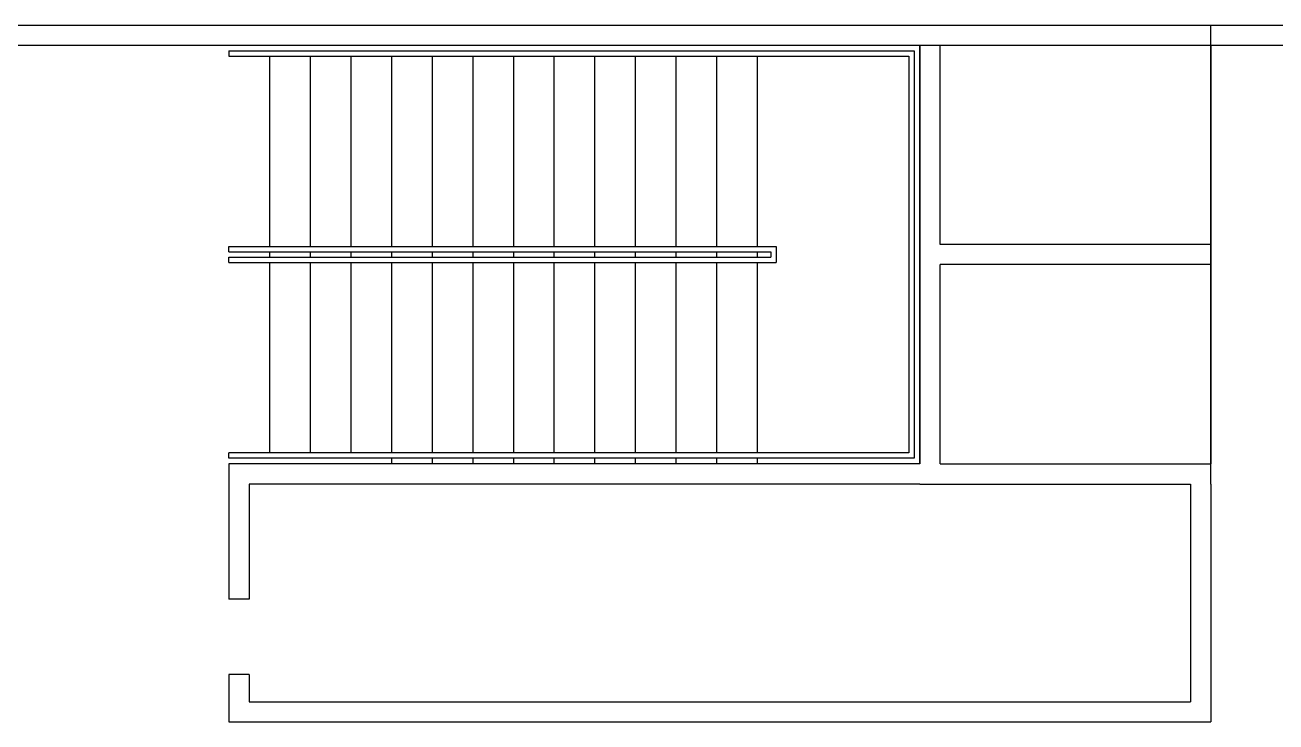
# Model space of a CAD drawing. Header units: inches. Extents: x -55 to 844, y -103 to 167.
# Drawn here: x 810.54 to 819.77, y 57.9 to 63.05 of the extents above; entities that cross this region are included whole.
import ezdxf

# ---------------------------------------------------------------- set-up
doc = ezdxf.new("R2010")
doc.units = ezdxf.units.IN
doc.header["$MEASUREMENT"] = 0
doc.layers.add('VISTA', color=3, linetype='Continuous')

msp = doc.modelspace()

# ---------------------------------------------------------------- linework, layer by layer
for p, q in [((791.7145, 63.0509), (836.6173, 63.0509)), ((819.2948, 59.6609), (819.2948, 63.0509)), ((817.1448, 59.8109), (817.1448, 62.9009)), ((817.2948, 61.4309), (817.2948, 62.9009)), ((819.2948, 62.9009), (819.2948, 59.8109)), ((812.0448, 62.8609), (817.1048, 62.8609)), ((812.0448, 62.8609), (812.0448, 62.8209)), ((812.0448, 62.8209), (817.0648, 62.8209)), ((812.0448, 61.4157), (816.0848, 61.4157)), ((812.0448, 61.3757), (812.0448, 61.4157)), ((819.2948, 61.4309), (817.2948, 61.4309)), ((812.0448, 61.3757), (816.0448, 61.3757)), ((812.0448, 61.3357), (816.0448, 61.3357)), ((812.0448, 61.2957), (812.0448, 61.3357)), ((813.5448, 61.3757), (813.5448, 61.3357)), ((812.0448, 61.2957), (816.0848, 61.2957)), ((817.2948, 59.8109), (817.2948, 61.2809)), ((819.2948, 61.2809), (817.2948, 61.2809)), ((817.0648, 59.8909), (812.0448, 59.8909)), ((812.0448, 59.8509), (812.0448, 59.8909)), ((817.1048, 59.8509), (812.0448, 59.8509)), ((817.1448, 59.8109), (812.0448, 59.8109)), ((812.0448, 59.8109), (812.0448, 59.6609)), ((812.0448, 59.8109), (812.0448, 59.6609)), ((817.2948, 59.8109), (819.2948, 59.8109)), ((812.0448, 59.6609), (812.0448, 58.8109)), ((817.1448, 59.6609), (812.1948, 59.6609)), ((817.1448, 59.6609), (812.1948, 59.6609)), ((812.1948, 59.6609), (812.1948, 58.8109)), ((817.1448, 59.6609), (819.1448, 59.6609)), ((817.1448, 59.6609), (819.1448, 59.6609)), ((819.1448, 59.6609), (819.1448, 58.0533)), ((819.2948, 59.6609), (819.2948, 57.9033)), ((812.1948, 58.8109), (812.0448, 58.8109)), ((812.0448, 58.2533), (812.0448, 57.9033)), ((812.1948, 58.2533), (812.0448, 58.2533)), ((812.1948, 58.2533), (812.1948, 58.0533)), ((812.1948, 58.0533), (819.1448, 58.0533)), ((812.0448, 57.9033), (819.2948, 57.9033))]:
    msp.add_line(p, q)
for points in [[(791.7145, 63.0509), (836.6173, 63.0509)], [(809.7896, 62.9009), (825.1945, 62.9009)], [(817.2948, 62.9009), (819.2948, 62.9009)]]:
    msp.add_lwpolyline(points)
at = {"layer": 'VISTA'}
for p, q in [((817.1448, 62.9009), (817.1448, 59.8109)), ((812.3448, 62.8209), (812.3448, 61.4157)), ((812.6448, 62.8209), (812.6448, 61.4157)), ((812.9448, 62.8209), (812.9448, 61.4157)), ((813.2448, 62.8209), (813.2448, 61.4157)), ((813.5448, 62.8209), (813.5448, 61.4157)), ((813.8448, 62.8209), (813.8448, 61.4157)), ((814.1448, 62.8209), (814.1448, 61.4157)), ((814.4448, 62.8209), (814.4448, 61.4157)), ((814.7448, 62.8209), (814.7448, 61.4157)), ((815.0448, 62.8209), (815.0448, 61.4157)), ((815.3448, 62.8209), (815.3448, 61.4157)), ((815.6448, 62.8209), (815.6448, 61.4157)), ((815.9448, 62.8209), (815.9448, 61.4157)), ((817.0648, 62.8209), (817.0648, 59.8909)), ((817.1048, 62.8609), (817.1048, 59.8509)), ((816.0848, 61.4157), (816.0848, 61.2957)), ((812.3448, 61.3757), (812.3448, 61.3357)), ((812.6448, 61.3757), (812.6448, 61.3357)), ((812.9448, 61.3757), (812.9448, 61.3357)), ((813.2448, 61.3757), (813.2448, 61.3357)), ((813.8448, 61.3757), (813.8448, 61.3357)), ((814.1448, 61.3757), (814.1448, 61.3357)), ((814.4448, 61.3757), (814.4448, 61.3357)), ((814.7448, 61.3757), (814.7448, 61.3357)), ((815.0448, 61.3757), (815.0448, 61.3357)), ((815.3448, 61.3757), (815.3448, 61.3357)), ((815.6448, 61.3757), (815.6448, 61.3357)), ((815.9448, 61.3757), (815.9448, 61.3357)), ((816.0448, 61.3757), (816.0448, 61.3357)), ((812.3448, 61.2957), (812.3448, 59.8909)), ((812.6448, 61.2957), (812.6448, 59.8909)), ((812.9448, 61.2957), (812.9448, 59.8909)), ((813.2448, 61.2957), (813.2448, 59.8909)), ((813.5448, 61.2957), (813.5448, 59.8909)), ((813.8448, 61.2957), (813.8448, 59.8909)), ((814.1448, 61.2957), (814.1448, 59.8909)), ((814.4448, 61.2957), (814.4448, 61.2109)), ((814.4448, 61.2957), (814.4448, 59.8909)), ((814.7448, 61.2957), (814.7448, 59.8909)), ((815.0448, 61.2957), (815.0448, 59.8909)), ((815.3448, 61.2957), (815.3448, 59.8909)), ((815.6448, 61.2957), (815.6448, 59.8909)), ((815.9448, 61.2957), (815.9448, 59.8909)), ((813.2448, 59.8509), (813.2448, 59.8109)), ((813.5448, 59.8509), (813.5448, 59.8109)), ((813.8448, 59.8509), (813.8448, 59.8109)), ((814.1448, 59.8509), (814.1448, 59.8109)), ((814.4448, 59.8509), (814.4448, 59.8109)), ((814.7448, 59.8509), (814.7448, 59.8109)), ((815.0448, 59.8509), (815.0448, 59.8109)), ((815.3448, 59.8509), (815.3448, 59.8109)), ((815.6448, 59.8509), (815.6448, 59.8109)), ((815.9448, 59.8509), (815.9448, 59.8109))]:
    msp.add_line(p, q, dxfattribs=at)

doc.saveas('drawing.dxf')
